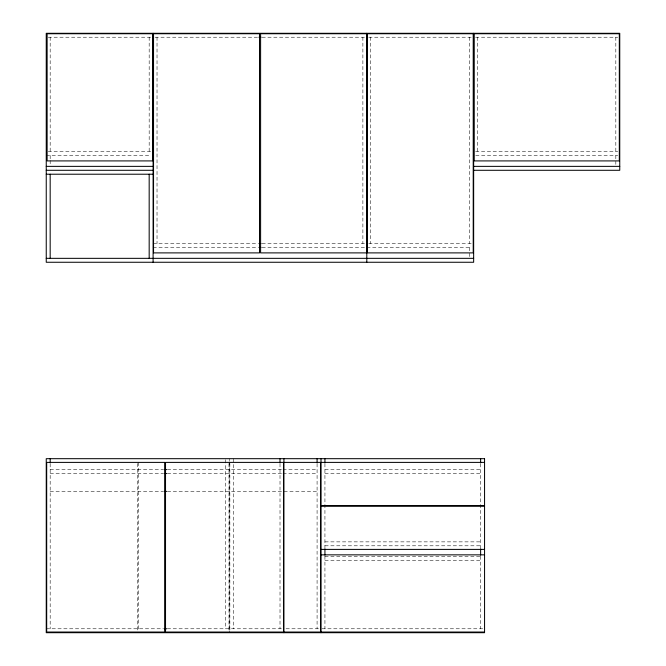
<?xml version="1.0" encoding="UTF-8"?>
<svg xmlns="http://www.w3.org/2000/svg" width="666" height="666" viewBox="0 0 666 666"><rect width="100%" height="100%" fill="white"/><g stroke="black" fill="none" stroke-linecap="round" stroke-linejoin="round"><path stroke-width="0.5" stroke-dasharray="3.33 2.5" d="M48.21 37.221L151.132 37.221M155.061 37.221L257.875 37.221M262.021 37.221L365.817 37.221M368.764 37.221L471.686 37.221M475.616 37.221L617.79 37.221M48.21 151.54L151.132 151.54M475.616 151.54L617.79 151.54M46.245 155.461L151.024 155.461M475.724 155.461L617.79 155.461M153.097 243.515L257.875 243.515M262.021 243.515L365.817 243.515M368.764 243.515L473.651 243.515M153.097 247.436L257.875 247.436M262.021 247.436L365.759 247.436M366.8 247.436L471.686 247.436M50.175 469.588L163.528 469.588M167.399 469.588L281.934 469.588M282.967 469.588L317.083 469.588M324.933 469.588L480.627 469.588M50.175 473.518L163.528 473.518M167.399 473.518L281.934 473.518M282.967 473.518L317.083 473.518M324.933 473.518L480.627 473.518M50.175 491.391L163.528 491.391M167.399 491.391L317.083 491.391M324.933 541.866L480.627 541.866M324.933 545.795L480.627 545.795M324.933 556.693L480.627 556.693M324.933 560.622L480.627 560.622M46.245 628.779L163.536 628.779M167.324 628.779L283.932 628.779M286.022 628.779L320.021 628.779M321.986 628.779L483.574 628.779M615.825 37.221L615.825 151.54M615.825 155.461L615.825 164.385M480.627 463.644L480.627 547.877M480.627 556.177L480.627 628.779M477.572 37.221L477.572 151.54M469.721 37.221L469.721 243.515M469.721 247.436L469.721 257.351M370.729 37.221L370.729 243.515M362.878 37.221L362.878 243.515M324.933 463.644L324.933 547.877M324.933 556.177L324.933 628.779M317.083 463.644L317.083 628.779M280.011 463.644L280.011 628.779M233.341 458.683L233.341 628.779M229.853 463.428L229.853 631.01M229.42 458.683L229.42 460.764M229.42 461.796L229.42 632.7M228.987 463.428L228.987 631.01M225.499 459.673L225.499 628.779M157.026 37.221L157.026 243.515M149.176 37.221L149.176 151.54M138.27 462.395L138.27 631.01M137.396 463.428L137.396 631.01M50.175 37.221L50.175 151.54M50.175 155.461L50.175 159.424M50.175 160.423L50.175 164.385M50.175 463.644L50.175 628.779"/><path stroke-width="1" d="M258.916 37.221L260.989 37.221M46.245 166.367L153.097 166.367M473.651 166.367L619.755 166.367M46.245 170.288L153.097 170.288M473.651 170.288L619.755 170.288L619.755 33.3L46.245 33.3L46.245 262.262L473.651 262.262L473.651 33.3M46.245 174.217L153.097 174.217M258.916 243.515L260.989 243.515M258.916 247.436L260.989 247.436M46.245 258.341L473.651 258.341M321.004 462.395L484.557 462.395M164.569 469.588L166.65 469.588M164.569 473.518L166.65 473.518M164.569 491.391L166.65 491.391M321.004 505.569L484.557 505.569M321.004 506.227L484.557 506.227M321.004 549.4L484.557 549.4M321.004 554.853L484.557 554.853M164.577 628.779L166.65 628.779M321.004 632.042L484.557 632.042M480.627 458.683L480.627 462.837M480.627 548.767L480.627 555.136M366.8 33.3L366.8 262.262M324.933 458.683L324.933 462.837M324.933 548.767L324.933 555.136M321.004 458.683L321.004 632.7M317.083 458.683L317.083 462.837M283.932 458.683L283.932 632.7M283.5 462.395L283.5 632.042M280.011 458.683L280.011 462.837M153.097 33.3L153.097 262.262M149.176 174.217L149.176 258.341M50.175 174.217L50.175 258.341M50.175 458.683L50.175 462.837M152.664 33.733L47.12 33.733L47.12 160.914L152.664 160.914L152.664 33.733M259.515 33.733L153.538 33.733L153.538 252.889L259.515 252.889L259.515 33.733M366.583 33.733L260.606 33.733L260.606 252.889L366.583 252.889L366.583 33.733M473.218 33.733L367.232 33.733L367.232 252.889L473.218 252.889L473.218 33.733M619.313 33.733L474.084 33.733L474.084 160.914L619.313 160.914L619.313 33.733M484.557 458.683L46.245 458.683L46.245 632.7L484.557 632.7L484.557 458.683M164.652 462.395L46.687 462.395L46.687 632.042L164.652 632.042L164.652 462.395M320.571 462.395L165.526 462.395L165.526 632.042L320.571 632.042L320.571 462.395"/></g></svg>
